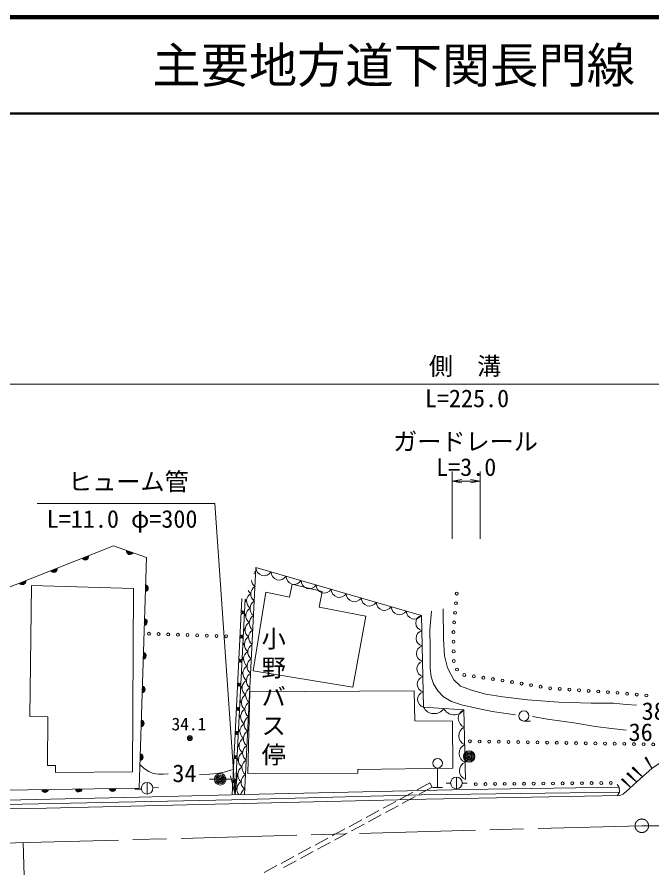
# Model space of a CAD drawing. Units: millimetres at full size, sheet at 1:1000; details may follow other scales. Extents: x 40000 to 680000, y 20000 to 380000.
# Drawn here: x 202710 to 268504, y 291836 to 380000 of the extents above; entities that cross this region are included whole.
import ezdxf
from ezdxf.enums import TextEntityAlignment as Align

# ---------------------------------------------------------------- set-up
doc = ezdxf.new("R2010")
doc.units = ezdxf.units.MM
doc.header["$LTSCALE"] = 1000
doc.header["$PDMODE"] = 32
doc.header["$PDSIZE"] = 500
doc.linetypes.add('CHAIN', pattern=[18.5, 12, -1.5, 3.5, -1.5])
for name, color, linetype, lineweight in [('M-BMK', 2, 'CHAIN', 13), ('M-STR-HTXT', 7, 'Continuous', 13), ('M-TTL', 2, 'Continuous', 140), ('M-TTL-LINE', 7, 'Continuous', 50), ('M-WORK', 1, 'Continuous', 13)]:
    doc.layers.add(name, color=color, linetype=linetype, lineweight=lineweight)
doc.layers.add('M-TTL-TXT', color=7, linetype='Continuous')
doc.styles.add('@ＭＳ ゴシック', font='')
doc.styles.add('ＭＳ ゴシック', font='')
doc.styles.get('@ＭＳ ゴシック').set_extended_font_data('@MS Gothic')
doc.styles.get('ＭＳ ゴシック').set_extended_font_data('MS Gothic')

# ---------------------------------------------------------------- blocks, each defined once
blk = doc.blocks.new('open_arrow')
at = {"color": 0, "linetype": 'Continuous', "lineweight": -2}
blk.add_lwpolyline([(7.5, 1.25), (0, 0), (7.5, -1.25)], dxfattribs=at)

msp = doc.modelspace()

# ---------------------------------------------------------------- linework, layer by layer
at = {"layer": 'M-BMK'}
msp.add_line((267449, 296211), (367231, 296236), dxfattribs=at)
msp.add_lwpolyline([(167924, 291127), (177117, 292496), (182956, 293282), (191569, 294028), (201218, 294401), (267449, 296211)], dxfattribs=at)
msp.add_circle((267449, 296211), 700, dxfattribs=at)
at = {"layer": 'M-STR-HTXT'}
for p, q in [((137638, 341950), (361461, 341950)), ((247803, 325947), (247803, 332906)), ((250708, 325947), (250708, 332906)), ((247803, 331906), (250708, 331906)), ((204344, 262177), (203332, 294460))]:
    msp.add_line(p, q, dxfattribs=at)
msp.add_lwpolyline([(225318, 299410), (223200, 329600), (204800, 329600)], dxfattribs=at)
at = {"layer": 'M-TTL'}
msp.add_line((680000, 380000), (40000, 380000), dxfattribs=at)
at = {"layer": 'M-TTL-LINE'}
msp.add_line((40000, 370000), (680000, 370000), dxfattribs=at)
at = {"layer": 'M-WORK'}
for p, q in [((227471, 322954), (226266, 299432)), ((224988, 299402), (225991, 319755)), ((226355, 319699), (225318, 299410)), ((255230, 307059), (255930, 307059)), ((267790, 303244), (267901, 303309)), ((267901, 303309), (268501, 302166)), ((267790, 303244), (268501, 302166)), ((267846, 303277), (268501, 302166)), ((246285, 300188), (246285, 302188)), ((265905, 301591), (265990, 301683)), ((265905, 301591), (266867, 300786)), ((265947, 301637), (266867, 300786)), ((265990, 301683), (266867, 300786)), ((266462, 302193), (266554, 302292)), ((266462, 302193), (267501, 301324)), ((266508, 302242), (267501, 301324)), ((266554, 302292), (267501, 301324)), ((216179, 300692), (216179, 299492)), ((222644, 301021), (224816, 301021)), ((244157, 299920), (245502, 300646)), ((245502, 300646), (245739, 300206)), ((248240, 301243), (248240, 300043)), ((265354, 300996), (265433, 301081)), ((265354, 300996), (266240, 300255)), ((265393, 301038), (266240, 300255)), ((265433, 301081), (266240, 300255)), ((214926, 299990), (215564, 300015)), ((216767, 300150), (217368, 300224)), ((244394, 299480), (245739, 300206)), ((245785, 300188), (246785, 300188)), ((247184, 300614), (247642, 300622)), ((248852, 300630), (249368, 300630)), ((242397, 298969), (243717, 299682)), ((242635, 298529), (243954, 299242)), ((240637, 298018), (241957, 298731)), ((240875, 297578), (242195, 298291)), ((238878, 297067), (240198, 297780)), ((239116, 296627), (240435, 297340)), ((237118, 296116), (238438, 296829)), ((237356, 295676), (238676, 296390)), ((235359, 295166), (236678, 295879)), ((235596, 294726), (236916, 295439)), ((233599, 294215), (234919, 294928)), ((233837, 293775), (235157, 294488)), ((231840, 293264), (233159, 293977)), ((230080, 292313), (231400, 293026)), ((232077, 292824), (233397, 293537)), ((228321, 291362), (229640, 292076)), ((230318, 291873), (231638, 292586))]:
    msp.add_line(p, q, dxfattribs=at)
for points in [[(180773, 303372), (184114, 313890), (212691, 325206), (216114, 324018)], [(185359, 299639), (215365, 300120), (216114, 324018)], [(227471, 322954), (244606, 318008), (244839, 308493), (249017, 308235), (249178, 300990)], [(245646, 318439), (245471, 316516), (245508, 314620), (245526, 312540), (245636, 311638), (245876, 310902), (246317, 310184), (246912, 309565), (247734, 309074), (248777, 308755), (250139, 308436), (251943, 308043), (253624, 307798), (254373, 307712)], [(246878, 318687), (246896, 315558), (247007, 313828), (247319, 312577), (247964, 311325), (248663, 310681), (249915, 310239), (251277, 309853), (253043, 309558), (255602, 309264), (258841, 309006), (262191, 308896), (264528, 308914), (265835, 308767), (266884, 308693)], [(265158, 299336), (265514, 299471), (266164, 300073), (267305, 301116), (268471, 302146), (269342, 302747), (270348, 303152), (271514, 303508), (272888, 303790), (274986, 303974), (277465, 304158), (280090, 304379), (282827, 304747), (286422, 305238), (287906, 305520), (289146, 305962), (289796, 306478), (290385, 307103), (290851, 308134), (291686, 310293), (293360, 315079)], [(265158, 299336), (245056, 298950), (205754, 298037), (182951, 297664), (181486, 299698), (180566, 300728), (177928, 301330), (174547, 302005), (170848, 302925), (166633, 304287), (163284, 305612), (159658, 307232)], [(256139, 307528), (257661, 307270), (260649, 306835), (262600, 306503), (264311, 306283), (265839, 306117)], [(215442, 302570), (215876, 302141), (216379, 301834), (216833, 301613), (217373, 301552), (217839, 301552), (218379, 301576)], [(221618, 301515), (222661, 301540), (223434, 301638), (224170, 301773), (225118, 302029)], [(183189, 298434), (215382, 299177), (226266, 299432), (249295, 299961), (265120, 300217)], [(264887, 300491), (265120, 300217), (265133, 299677), (264937, 299332)], [(265133, 299677), (244618, 299405), (224966, 298894), (183189, 298029)]]:
    msp.add_lwpolyline(points, dxfattribs=at)
for points in [[(204198, 321087), (204050, 307543), (205891, 307506), (205876, 302460), (206698, 302448), (206710, 301712), (214661, 301810), (214778, 320802)], [(228478, 320397), (227190, 312249), (237515, 310574), (238859, 317917), (234018, 318874), (234313, 320482), (231233, 321230), (230951, 319905)], [(226615, 301637), (226845, 310095), (243869, 310177), (243925, 307085), (247845, 307058), (247873, 302171), (238017, 302033), (238017, 301647)]]:
    msp.add_lwpolyline(points, close=True, dxfattribs=at)
for centre, radius in [((248272, 320266), 150), ((248185, 319270), 150), ((248097, 318273), 150), ((248010, 317277), 150), ((216383, 316104), 150), ((217382, 316071), 150), ((218382, 316038), 150), ((219381, 316005), 150), ((220380, 315972), 150), ((221380, 315939), 150), ((222379, 315906), 150), ((223379, 315873), 150), ((224378, 315840), 150), ((247923, 316281), 150), ((247937, 315281), 150), ((247953, 314281), 150), ((247969, 313281), 150), ((248300, 312403), 150), ((249056, 311829), 150), ((250046, 311690), 150), ((251036, 311550), 150), ((252026, 311411), 150), ((253015, 311264), 150), ((254002, 311102), 150), ((254989, 310940), 150), ((255976, 310778), 150), ((256963, 310617), 150), ((257949, 310455), 150), ((258947, 310384), 150), ((259944, 310317), 150), ((260942, 310250), 150), ((261940, 310183), 150), ((262938, 310116), 150), ((263935, 310049), 150), ((264933, 309982), 150), ((265929, 309890), 150), ((266925, 309797), 150), ((267920, 309704), 150), ((255230, 307584), 525), ((220614, 305290), 150), ((220614, 305290), 120), ((220614, 305290), 90), ((220614, 305290), 60), ((220614, 305290), 30), ((220614, 305290), 20), ((249638, 304961), 150), ((250637, 304944), 150), ((251637, 304928), 150), ((252637, 304911), 150), ((253637, 304894), 150), ((254637, 304877), 150), ((255637, 304861), 150), ((256637, 304844), 150), ((257636, 304827), 150), ((258636, 304810), 150), ((259636, 304794), 150), ((260636, 304777), 150), ((261636, 304760), 150), ((262636, 304743), 150), ((263636, 304727), 150), ((264635, 304710), 150), ((265635, 304693), 150), ((266635, 304676), 150), ((267635, 304660), 150), ((268635, 304643), 150), ((249557, 303384), 600), ((249557, 303384), 480), ((249557, 303384), 360), ((249557, 303384), 240), ((249557, 303384), 120), ((249557, 303384), 20), ((246285, 302688), 500), ((223774, 301023), 600), ((216179, 300092), 600), ((223774, 301023), 480), ((223774, 301023), 360), ((223774, 301023), 240), ((223774, 301023), 120), ((223774, 301023), 20), ((248240, 300643), 600), ((250245, 300522), 150), ((251245, 300531), 150), ((252245, 300540), 150), ((253245, 300549), 150), ((254245, 300558), 150), ((255245, 300567), 150), ((256245, 300576), 150), ((257245, 300585), 150), ((258245, 300594), 150), ((259245, 300603), 150), ((260245, 300612), 150), ((261244, 300621), 150), ((262244, 300630), 150), ((263244, 300639), 150), ((264244, 300648), 150)]:
    msp.add_circle(centre, radius, dxfattribs=at)
for centre, radius, start, end in [((214420, 324663), 354, 169.67218, 332.07736), ((214420, 324663), 283, 171.89622, 329.85332), ((214420, 324663), 212, 175.64255, 326.107), ((214420, 324663), 142, 183.35428, 318.39527), ((214420, 324663), 100, 193.67194, 308.07761), ((209772, 324108), 354, 210.39933, 12.8045), ((209772, 324108), 283, 212.62336, 10.58047), ((209772, 324108), 212, 216.36969, 6.83414), ((209772, 324108), 142, 224.08142, 359.12241), ((209772, 324108), 100, 234.39908, 348.80475), ((206518, 322819), 354, 210.39933, 12.8045), ((206518, 322819), 283, 212.62336, 10.58047), ((206518, 322819), 212, 216.36969, 6.83414), ((206518, 322819), 142, 224.08142, 359.12241), ((206518, 322819), 100, 234.39908, 348.80475), ((228319, 322967), 848, 180.88551, 326.91101), ((227912, 321713), 903, 120.99343, 136.30024), ((227989, 323211), 903, 224.30977, 233.14157), ((229877, 322518), 848, 180.88551, 326.91101), ((231434, 322068), 848, 180.88551, 326.91101), ((203264, 321531), 354, 210.39933, 12.8045), ((203264, 321531), 283, 212.62336, 10.58047), ((203264, 321531), 212, 216.36969, 6.83414), ((203264, 321531), 142, 224.08142, 359.12241), ((203264, 321531), 100, 234.39908, 348.80475), ((215960, 320817), 354, 277.00194, 79.40712), ((215960, 320817), 283, 279.22598, 77.18308), ((215960, 320817), 212, 282.9723, 73.43675), ((215960, 320817), 142, 290.68403, 65.72502), ((227836, 320215), 903, 120.99354, 233.14135), ((227912, 321713), 903, 185.83792, 233.14146), ((232992, 321618), 848, 180.88551, 326.91101), ((234550, 321169), 848, 180.88551, 326.91101), ((215960, 320817), 100, 301.0017, 55.40736), ((227398, 319486), 903, 120.92253, 233.21247), ((227475, 320984), 903, 205.74182, 233.21247), ((236107, 320719), 848, 180.88551, 326.91101), ((237665, 320269), 848, 180.88551, 326.91101), ((226960, 318758), 903, 120.92253, 133.32353), ((227037, 320256), 903, 220.8091, 233.21247), ((227759, 318717), 903, 120.99365, 233.14124), ((239223, 319820), 848, 180.88551, 326.91101), ((240781, 319370), 848, 180.88551, 326.91101), ((225964, 318316), 156, 250.91804, 103.43845), ((225964, 318316), 125, 246.69093, 107.66556), ((225964, 318316), 100, 241.23377, 113.12273), ((226239, 318295), 156, 70.8132, 283.33361), ((226239, 318295), 125, 66.58609, 287.56072), ((226239, 318295), 100, 61.12893, 293.01789), ((227321, 317988), 903, 120.92253, 233.21247), ((242338, 318920), 848, 180.88551, 326.91101), ((243896, 318471), 848, 180.88551, 326.91101), ((215850, 317318), 354, 277.00194, 79.40712), ((215850, 317318), 283, 279.22598, 77.18308), ((215850, 317318), 212, 282.9723, 73.43675), ((215850, 317318), 142, 290.68403, 65.72502), ((215850, 317318), 100, 301.0017, 55.40736), ((226883, 317260), 903, 120.92253, 133.30934), ((226960, 318758), 903, 220.82329, 233.21247), ((227682, 317219), 903, 120.99376, 233.14112), ((244850, 317221), 824, 107.18773, 255.61001), ((226806, 315762), 903, 120.92253, 133.29516), ((226883, 317260), 903, 220.83747, 233.21247), ((227244, 316490), 903, 120.92253, 233.21247), ((225841, 315819), 156, 250.91804, 103.43845), ((225841, 315819), 125, 246.69093, 107.66556), ((225841, 315819), 100, 241.23377, 113.12273), ((226112, 315799), 156, 70.8132, 283.33361), ((226112, 315799), 125, 66.58609, 287.56072), ((226112, 315799), 100, 61.12893, 293.01789), ((227168, 314992), 903, 120.92253, 233.21247), ((227605, 315721), 903, 120.99388, 233.14101), ((244889, 315635), 824, 107.18773, 255.61001), ((226730, 314264), 903, 120.92253, 133.28098), ((226806, 315762), 903, 220.85166, 233.21247), ((227529, 314223), 903, 120.99399, 233.1409), ((244927, 314049), 824, 107.18773, 255.61001), ((215740, 313820), 354, 277.00194, 79.40712), ((215740, 313820), 283, 279.22598, 77.18308), ((215740, 313820), 212, 282.9723, 73.43675), ((215740, 313820), 142, 290.68403, 65.72502), ((215740, 313820), 100, 301.0017, 55.40736), ((227091, 313494), 903, 120.92253, 233.21247), ((225718, 313322), 156, 250.91804, 103.43845), ((225718, 313322), 125, 246.69093, 107.66556), ((225718, 313322), 100, 241.23377, 113.12273), ((225984, 313302), 156, 70.8132, 283.33361), ((225984, 313302), 125, 66.58609, 287.56072), ((225984, 313302), 100, 61.12893, 293.01789), ((226653, 312766), 903, 120.92253, 133.2668), ((226730, 314264), 903, 220.86583, 233.21247), ((227452, 312725), 903, 120.9941, 233.14078), ((244966, 312463), 824, 107.18773, 255.61001), ((226653, 312766), 903, 220.88001, 233.21247), ((227014, 311996), 903, 120.92253, 233.21247), ((226576, 311268), 903, 120.92253, 133.25263), ((226937, 310498), 903, 120.92253, 233.21247), ((227375, 311227), 903, 120.99422, 233.14067), ((245005, 310877), 824, 107.18773, 255.61001), ((215631, 310322), 354, 277.00194, 79.40712), ((215631, 310322), 283, 279.22598, 77.18308), ((215631, 310322), 212, 282.9723, 73.43675), ((215631, 310322), 142, 290.68403, 65.72502), ((215631, 310322), 100, 301.0017, 55.40736), ((225595, 310825), 156, 250.91804, 103.43845), ((225595, 310825), 125, 246.69093, 107.66556), ((225595, 310825), 100, 241.23377, 113.12273), ((225856, 310805), 156, 70.8132, 283.33361), ((225856, 310805), 125, 66.58609, 287.56072), ((225856, 310805), 100, 61.12893, 293.01789), ((226500, 309769), 903, 120.92253, 133.23847), ((226576, 311268), 903, 220.89418, 233.21247), ((227298, 309729), 903, 120.99433, 233.14056), ((226861, 309000), 903, 120.92253, 233.21247), ((245043, 309291), 824, 107.18773, 255.61001), ((226423, 308271), 903, 120.92253, 133.2243), ((226500, 309769), 903, 220.90835, 233.21247), ((227222, 308231), 903, 120.99444, 233.14045), ((225472, 308328), 156, 250.91804, 103.43845), ((225472, 308328), 125, 246.69093, 107.66556), ((225472, 308328), 100, 241.23377, 113.12273), ((225729, 308308), 156, 70.8132, 283.33361), ((225729, 308308), 125, 66.58609, 287.56072), ((225729, 308308), 100, 61.12893, 293.01789), ((226784, 307502), 903, 120.92253, 233.21247), ((245921, 309040), 1213, 206.81439, 326.12723), ((248010, 308911), 1213, 206.81439, 326.12723), ((249420, 307338), 984, 114.23283, 248.31404), ((215521, 306824), 354, 277.00194, 79.40712), ((215521, 306824), 283, 279.22598, 77.18308), ((215521, 306824), 212, 282.9723, 73.43675), ((215521, 306824), 142, 290.68403, 65.72502), ((215521, 306824), 100, 301.0017, 55.40736), ((226346, 306773), 903, 120.92253, 133.21014), ((226423, 308271), 903, 220.92251, 233.21247), ((227145, 306732), 903, 120.99455, 233.14033), ((225349, 305831), 156, 250.91804, 103.43845), ((225349, 305831), 125, 246.69093, 107.66556), ((225349, 305831), 100, 241.23377, 113.12273), ((225601, 305812), 156, 70.8132, 283.33361), ((225601, 305812), 125, 66.58609, 287.56072), ((226269, 305275), 903, 120.92253, 133.19598), ((226346, 306773), 903, 220.93667, 233.21247), ((226707, 306004), 903, 120.92253, 233.21247), ((227068, 305234), 903, 120.99467, 233.14022), ((249461, 305527), 984, 114.23283, 248.31404), ((225601, 305812), 100, 61.12893, 293.01789), ((226630, 304506), 903, 120.92253, 233.21247), ((226193, 303777), 903, 120.92253, 133.18183), ((226269, 305275), 903, 220.95083, 233.21247), ((226992, 303736), 903, 120.99478, 233.14011), ((249501, 303716), 984, 114.23283, 248.31404), ((215411, 303325), 354, 277.00194, 79.40712), ((215411, 303325), 283, 279.22598, 77.18308), ((215411, 303325), 212, 282.9723, 73.43675), ((215411, 303325), 142, 290.68403, 65.72502), ((215411, 303325), 100, 301.0017, 55.40736), ((225226, 303334), 156, 250.91804, 103.43845), ((225226, 303334), 125, 246.69093, 107.66556), ((225226, 303334), 100, 241.23377, 113.12273), ((225473, 303315), 156, 70.8132, 283.33361), ((225473, 303315), 125, 66.58609, 287.56072), ((225473, 303315), 100, 61.12893, 293.01789), ((226554, 303008), 903, 120.92253, 233.21247), ((226116, 302279), 903, 120.92253, 133.16768), ((226193, 303777), 903, 220.96498, 233.21247), ((226915, 302238), 903, 120.99489, 233.13999), ((249541, 301905), 984, 114.23283, 248.31404), ((226039, 300781), 903, 120.92253, 133.15353), ((226116, 302279), 903, 220.97913, 233.21247), ((226477, 301510), 903, 120.92253, 233.21247), ((225103, 300837), 156, 250.91804, 103.43845), ((225103, 300837), 125, 246.69093, 107.66556), ((225103, 300837), 100, 241.23377, 113.12273), ((225346, 300818), 156, 70.8132, 283.33361), ((225346, 300818), 125, 66.58609, 287.56072), ((225346, 300818), 100, 61.12893, 293.01789), ((226400, 300012), 903, 120.92253, 221.00689), ((226838, 300740), 903, 120.99501, 233.13988), ((205611, 300018), 354, 189.71546, 352.12064), ((205611, 300018), 283, 191.9395, 349.8966), ((205611, 300018), 212, 195.68582, 346.15027), ((205611, 300018), 142, 203.39755, 338.43854), ((205611, 300018), 100, 213.71522, 328.12088), ((209110, 300074), 354, 189.71546, 352.12064), ((209110, 300074), 283, 191.9395, 349.8966), ((209110, 300074), 212, 195.68582, 346.15027), ((209110, 300074), 142, 203.39755, 338.43854), ((209110, 300074), 100, 213.71522, 328.12088), ((212610, 300130), 354, 189.71546, 352.12064), ((212610, 300130), 283, 191.9395, 349.8966), ((212610, 300130), 212, 195.68582, 346.15027), ((212610, 300130), 142, 203.39755, 338.43854), ((212610, 300130), 100, 213.71522, 328.12088), ((225962, 299283), 903, 120.92253, 133.13939), ((226039, 300781), 903, 220.99328, 233.21247), ((226761, 299242), 903, 120.99512, 168.46482)]:
    msp.add_arc(centre, radius, start, end, dxfattribs=at)
for p in [(220614, 305290), (249557, 303384), (223774, 301023)]:
    msp.add_point(p, dxfattribs=at)

# ---------------------------------------------------------------- block references
at = {"layer": 'M-STR-HTXT', "xscale": 133, "yscale": 133}
msp.add_blockref('open_arrow', (247803, 331906), dxfattribs=at)
at = {"layer": 'M-STR-HTXT'}
for p, xscale, yscale, rotation in [((250708, 331906), 133, 133, 180), ((225318, 299410), 267, 267, 94)]:
    msp.add_blockref('open_arrow', p, dxfattribs=dict(at, xscale=xscale, yscale=yscale, rotation=rotation))

# ---------------------------------------------------------------- texts
at = {"layer": 'M-STR-HTXT', "style": 'ＭＳ ゴシック'}
for s, p in [('側\u3000溝', (249131, 343832)), ('ガードレール', (249184, 336020)), ('L=11.0 φ=300', (213600, 328000))]:
    msp.add_text(s, height=1833, dxfattribs=at).set_placement(p, align=Align.MIDDLE_CENTER)
for s, p in [('L=225.0', (249338, 339028)), ('L=3.0', (249255, 331906))]:
    msp.add_text(s, height=1833, dxfattribs=at).set_placement(p, align=Align.BOTTOM_CENTER)
msp.add_text('ヒューム管', height=1833, dxfattribs=at).set_placement((208000, 330400), align=Align.BOTTOM_LEFT)
at = {"layer": 'M-TTL-TXT', "style": 'ＭＳ ゴシック'}
msp.add_text('主要地方道下関長門線', height=3666, dxfattribs=at).set_placement((216734, 375000), align=Align.MIDDLE_LEFT)
at = {"layer": 'M-WORK', "style": 'ＭＳ ゴシック'}
for s, height, p in [('38', 1833, (268685, 308093)), ('34.1', 1320, (220521, 306752)), ('36', 1833, (267333, 305912)), ('34', 1833, (220060, 301647))]:
    msp.add_text(s, height=height, dxfattribs=at).set_placement(p, align=Align.MIDDLE_CENTER)
at = {"layer": 'M-WORK', "insert": (229143, 309359), "char_height": 1833, "attachment_point": 5, "rotation": 270, "style": '@ＭＳ ゴシック'}
msp.add_mtext('\\T1.2;小野バス停', dxfattribs=at)

doc.saveas('drawing.dxf')
